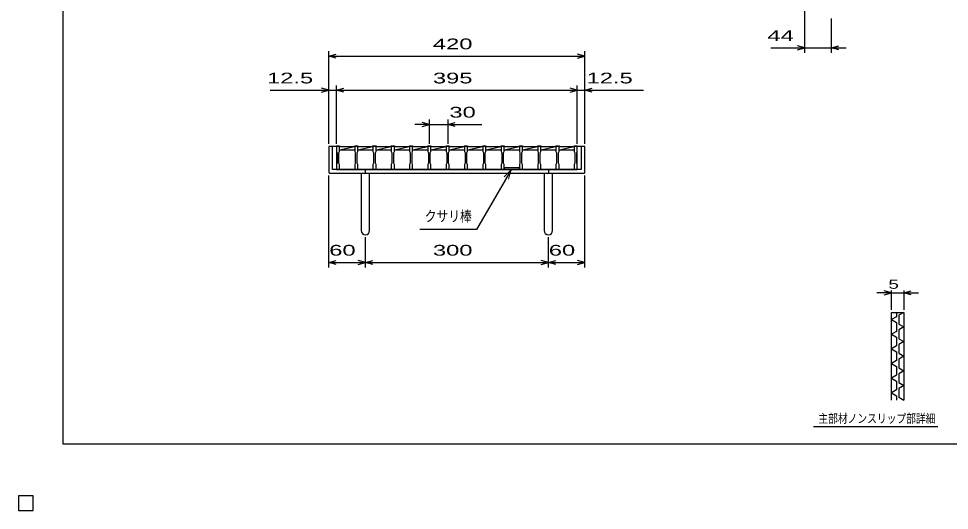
# Model space of a CAD drawing. Units: millimetres, scale not verified. Extents: x -1456 to 1385, y -1026 to 843.
# Drawn here: x -1456 to 70, y -1026 to -220 of the extents above; entities that cross this region are included whole.
import ezdxf
from ezdxf.enums import TextEntityAlignment as Align

# ---------------------------------------------------------------- set-up
doc = ezdxf.new("R2010")
doc.units = ezdxf.units.MM
doc.header["$LTSCALE"] = 8
for name, color, linetype, lineweight in [('0_2', 150, 'Continuous', 25), ('16', 3, 'Continuous', 25), ('19', 6, 'Continuous', 25), ('22', 4, 'Continuous', 25), ('24', 2, 'Continuous', 25), ('32', 4, 'Continuous', 25)]:
    doc.layers.add(name, color=color, linetype=linetype, lineweight=lineweight)
doc.styles.add('ベクトル', font='')
doc.styles.get('ベクトル').set_extended_font_data('ベクトル')

msp = doc.modelspace()

# ---------------------------------------------------------------- linework, layer by layer
at = {"layer": '0_2'}
for p, q in [((-1383.2, -917.2), (-1383.2, 842.8)), ((1384.8, -917.2), (-1383.2, -917.2)), ((-1432, -1002), (-1456, -1002)), ((-1456, -1002), (-1456, -1026)), ((-1432, -1002), (-1456, -1002)), ((-1456, -1002), (-1456, -1026)), ((-1432, -1002), (-1456, -1002)), ((-1456, -1002), (-1456, -1026)), ((-1432, -1002), (-1456, -1002)), ((-1456, -1002), (-1456, -1026)), ((-1432, -1002), (-1456, -1002)), ((-1456, -1002), (-1456, -1026)), ((-1432, -1026), (-1432, -1002)), ((-1432, -1026), (-1432, -1002)), ((-1432, -1026), (-1432, -1002)), ((-1432, -1026), (-1432, -1002)), ((-1432, -1026), (-1432, -1002)), ((-1456, -1026), (-1432, -1026)), ((-1456, -1026), (-1432, -1026)), ((-1456, -1026), (-1432, -1026)), ((-1456, -1026), (-1432, -1026)), ((-1456, -1026), (-1432, -1026))]:
    msp.add_line(p, q, dxfattribs=at)
at = {"layer": '16'}
for p, q in [((-935, -429), (-935, -428.3)), ((-935, -428.3), (-930, -428.3)), ((-935, -429), (-935, -437.5)), ((-930, -429), (-935, -429)), ((-935, -429), (-935, -467)), ((-935, -437.5), (-934, -439.5)), ((-934, -439.5), (-934, -456.5)), ((-931, -439.5), (-930, -437.5)), ((-931, -456.5), (-931, -439.5)), ((-930, -428.3), (-930, -429)), ((-930, -437.5), (-930, -429)), ((-930, -429), (-905, -429)), ((-930, -434.5), (-905, -429)), ((-930, -434.5), (-905, -434.5)), ((-905, -429), (-905, -428.3)), ((-905, -428.3), (-900, -428.3)), ((-905, -429), (-905, -437.5)), ((-900, -429), (-905, -429)), ((-905, -437.5), (-904, -439.5)), ((-904, -439.5), (-904, -456.5)), ((-901, -439.5), (-900, -437.5)), ((-901, -456.5), (-901, -439.5)), ((-900, -428.3), (-900, -429)), ((-900, -437.5), (-900, -429)), ((-900, -429), (-875, -429)), ((-900, -434.5), (-875, -429)), ((-900, -434.5), (-875, -434.5)), ((-875, -429), (-875, -428.3)), ((-875, -428.3), (-870, -428.3)), ((-875, -429), (-875, -437.5)), ((-870, -429), (-875, -429)), ((-875, -437.5), (-874, -439.5)), ((-874, -439.5), (-874, -456.5)), ((-871, -439.5), (-870, -437.5)), ((-871, -456.5), (-871, -439.5)), ((-870, -428.3), (-870, -429)), ((-870, -437.5), (-870, -429)), ((-870, -429), (-845, -429)), ((-870, -434.5), (-845, -429)), ((-870, -434.5), (-845, -434.5)), ((-845, -429), (-845, -428.3)), ((-845, -428.3), (-840, -428.3)), ((-845, -429), (-845, -437.5)), ((-840, -429), (-845, -429)), ((-845, -437.5), (-844, -439.5)), ((-844, -439.5), (-844, -456.5)), ((-841, -439.5), (-840, -437.5)), ((-841, -456.5), (-841, -439.5)), ((-840, -428.3), (-840, -429)), ((-840, -437.5), (-840, -429)), ((-840, -429), (-815, -429)), ((-840, -434.5), (-815, -429)), ((-840, -434.5), (-815, -434.5)), ((-815, -429), (-815, -428.3)), ((-815, -428.3), (-810, -428.3)), ((-815, -429), (-815, -437.5)), ((-810, -429), (-815, -429)), ((-815, -437.5), (-814, -439.5)), ((-814, -439.5), (-814, -456.5)), ((-811, -439.5), (-810, -437.5)), ((-811, -456.5), (-811, -439.5)), ((-810, -428.3), (-810, -429)), ((-810, -437.5), (-810, -429)), ((-810, -429), (-785, -429)), ((-810, -434.5), (-785, -429)), ((-810, -434.5), (-785, -434.5)), ((-785, -429), (-785, -428.3)), ((-785, -428.3), (-780, -428.3)), ((-785, -429), (-785, -437.5)), ((-780, -429), (-785, -429)), ((-785, -437.5), (-784, -439.5)), ((-784, -439.5), (-784, -456.5)), ((-781, -439.5), (-780, -437.5)), ((-781, -456.5), (-781, -439.5)), ((-780, -428.3), (-780, -429)), ((-780, -437.5), (-780, -429)), ((-780, -429), (-755, -429)), ((-780, -434.5), (-755, -429)), ((-780, -434.5), (-755, -434.5)), ((-755, -429), (-755, -428.3)), ((-755, -428.3), (-750, -428.3)), ((-755, -429), (-755, -437.5)), ((-750, -429), (-755, -429)), ((-755, -437.5), (-754, -439.5)), ((-754, -439.5), (-754, -456.5)), ((-751, -439.5), (-750, -437.5)), ((-751, -456.5), (-751, -439.5)), ((-750, -428.3), (-750, -429)), ((-750, -437.5), (-750, -429)), ((-750, -429), (-725, -429)), ((-750, -434.5), (-725, -429)), ((-750, -434.5), (-725, -434.5)), ((-725, -429), (-725, -428.3)), ((-725, -428.3), (-720, -428.3)), ((-725, -429), (-725, -437.5)), ((-720, -429), (-725, -429)), ((-725, -437.5), (-724, -439.5)), ((-724, -439.5), (-724, -456.5)), ((-721, -439.5), (-720, -437.5)), ((-721, -456.5), (-721, -439.5)), ((-720, -428.3), (-720, -429)), ((-720, -437.5), (-720, -429)), ((-720, -429), (-695, -429)), ((-720, -434.5), (-695, -429)), ((-720, -434.5), (-695, -434.5)), ((-695, -429), (-695, -428.3)), ((-695, -428.3), (-690, -428.3)), ((-695, -429), (-695, -437.5)), ((-690, -429), (-695, -429)), ((-695, -437.5), (-694, -439.5)), ((-694, -439.5), (-694, -456.5)), ((-691, -439.5), (-690, -437.5)), ((-691, -456.5), (-691, -439.5)), ((-690, -428.3), (-690, -429)), ((-690, -437.5), (-690, -429)), ((-690, -429), (-665, -429)), ((-690, -434.5), (-665, -429)), ((-690, -434.5), (-665, -434.5)), ((-665, -429), (-665, -428.3)), ((-665, -428.3), (-660, -428.3)), ((-665, -429), (-665, -437.5)), ((-660, -429), (-665, -429)), ((-665, -437.5), (-664, -439.5)), ((-664, -439.5), (-664, -456.5)), ((-661, -439.5), (-660, -437.5)), ((-661, -456.5), (-661, -439.5)), ((-660, -428.3), (-660, -429)), ((-660, -437.5), (-660, -429)), ((-660, -429), (-635, -429)), ((-660, -434.5), (-635, -429)), ((-660, -434.5), (-635, -434.5)), ((-635, -429), (-635, -428.3)), ((-635, -428.3), (-630, -428.3)), ((-635, -429), (-635, -437.5)), ((-630, -429), (-635, -429)), ((-635, -437.5), (-634, -439.5)), ((-634, -439.5), (-634, -456.5)), ((-631, -439.5), (-630, -437.5)), ((-631, -456.5), (-631, -439.5)), ((-630, -428.3), (-630, -429)), ((-630, -437.5), (-630, -429)), ((-630, -429), (-605, -429)), ((-630, -434.5), (-605, -429)), ((-630, -434.5), (-605, -434.5)), ((-605, -429), (-605, -428.3)), ((-605, -428.3), (-600, -428.3)), ((-605, -429), (-605, -437.5)), ((-600, -429), (-605, -429)), ((-605, -437.5), (-604, -439.5)), ((-604, -439.5), (-604, -456.5)), ((-601, -439.5), (-600, -437.5)), ((-601, -456.5), (-601, -439.5)), ((-600, -428.3), (-600, -429)), ((-600, -437.5), (-600, -429)), ((-600, -429), (-575, -429)), ((-600, -434.5), (-575, -429)), ((-600, -434.5), (-575, -434.5)), ((-575, -429), (-575, -428.3)), ((-575, -428.3), (-570, -428.3)), ((-575, -429), (-575, -437.5)), ((-570, -429), (-575, -429)), ((-575, -437.5), (-574, -439.5)), ((-574, -439.5), (-574, -456.5)), ((-571, -439.5), (-570, -437.5)), ((-571, -456.5), (-571, -439.5)), ((-570, -428.3), (-570, -429)), ((-570, -437.5), (-570, -429)), ((-570, -429), (-545, -429)), ((-570, -434.5), (-545, -429)), ((-570, -434.5), (-545, -434.5)), ((-545, -429), (-545, -428.3)), ((-545, -428.3), (-540, -428.3)), ((-545, -429), (-545, -437.5)), ((-540, -429), (-545, -429)), ((-545, -437.5), (-544, -439.5)), ((-544, -439.5), (-544, -456.5)), ((-541, -439.5), (-540, -437.5)), ((-541, -456.5), (-541, -439.5)), ((-540, -428.3), (-540, -429)), ((-540, -437.5), (-540, -429)), ((-540, -467), (-540, -429)), ((-934, -456.5), (-935, -458.5)), ((-930, -458.5), (-931, -456.5)), ((-904, -456.5), (-905, -458.5)), ((-900, -458.5), (-901, -456.5)), ((-874, -456.5), (-875, -458.5)), ((-870, -458.5), (-871, -456.5)), ((-844, -456.5), (-845, -458.5)), ((-840, -458.5), (-841, -456.5)), ((-814, -456.5), (-815, -458.5)), ((-810, -458.5), (-811, -456.5)), ((-784, -456.5), (-785, -458.5)), ((-780, -458.5), (-781, -456.5)), ((-754, -456.5), (-755, -458.5)), ((-750, -458.5), (-751, -456.5)), ((-724, -456.5), (-725, -458.5)), ((-720, -458.5), (-721, -456.5)), ((-694, -456.5), (-695, -458.5)), ((-690, -458.5), (-691, -456.5)), ((-664, -456.5), (-665, -458.5)), ((-660, -458.5), (-661, -456.5)), ((-634, -456.5), (-635, -458.5)), ((-630, -458.5), (-631, -456.5)), ((-604, -456.5), (-605, -458.5)), ((-600, -458.5), (-601, -456.5)), ((-574, -456.5), (-575, -458.5)), ((-570, -458.5), (-571, -456.5)), ((-544, -456.5), (-545, -458.5)), ((-540, -458.5), (-541, -456.5)), ((-935, -458.5), (-935, -467)), ((-935, -467), (-930, -467)), ((-930, -467), (-930, -458.5)), ((-930, -467), (-905, -467)), ((-905, -458.5), (-905, -467)), ((-905, -467), (-900, -467)), ((-900, -467), (-900, -458.5)), ((-900, -467), (-875, -467)), ((-875, -458.5), (-875, -467)), ((-875, -467), (-870, -467)), ((-870, -467), (-870, -458.5)), ((-870, -467), (-845, -467)), ((-845, -458.5), (-845, -467)), ((-845, -467), (-840, -467)), ((-840, -467), (-840, -458.5)), ((-840, -467), (-815, -467)), ((-815, -458.5), (-815, -467)), ((-815, -467), (-810, -467)), ((-810, -467), (-810, -458.5)), ((-810, -467), (-785, -467)), ((-785, -458.5), (-785, -467)), ((-785, -467), (-780, -467)), ((-780, -467), (-780, -458.5)), ((-780, -467), (-755, -467)), ((-755, -458.5), (-755, -467)), ((-755, -467), (-750, -467)), ((-750, -467), (-750, -458.5)), ((-750, -467), (-725, -467)), ((-725, -458.5), (-725, -467)), ((-725, -467), (-720, -467)), ((-720, -467), (-720, -458.5)), ((-720, -467), (-695, -467)), ((-695, -458.5), (-695, -467)), ((-695, -467), (-690, -467)), ((-690, -467), (-690, -458.5)), ((-690, -467), (-665, -467)), ((-665, -458.5), (-665, -467)), ((-665, -467), (-660, -467)), ((-660, -467), (-660, -458.5)), ((-660, -467), (-635, -467)), ((-635, -458.5), (-635, -467)), ((-635, -467), (-630, -467)), ((-630, -467), (-630, -458.5)), ((-630, -467), (-605, -467)), ((-605, -458.5), (-605, -467)), ((-605, -467), (-600, -467)), ((-600, -467), (-600, -458.5)), ((-600, -467), (-575, -467)), ((-575, -458.5), (-575, -467)), ((-575, -467), (-570, -467)), ((-570, -467), (-570, -458.5)), ((-570, -467), (-545, -467)), ((-545, -458.5), (-545, -467)), ((-545, -467), (-540, -467)), ((-540, -467), (-540, -458.5)), ((-1432, -1002), (-1456, -1002)), ((-1456, -1002), (-1456, -1026)), ((-1432, -1002), (-1456, -1002)), ((-1456, -1002), (-1456, -1026)), ((-1432, -1002), (-1456, -1002)), ((-1456, -1002), (-1456, -1026)), ((-1432, -1002), (-1456, -1002)), ((-1456, -1002), (-1456, -1026)), ((-1432, -1002), (-1456, -1002)), ((-1456, -1002), (-1456, -1026)), ((-1432, -1026), (-1432, -1002)), ((-1432, -1026), (-1432, -1002)), ((-1432, -1026), (-1432, -1002)), ((-1432, -1026), (-1432, -1002)), ((-1432, -1026), (-1432, -1002)), ((-1456, -1026), (-1432, -1026)), ((-1456, -1026), (-1432, -1026)), ((-1456, -1026), (-1432, -1026)), ((-1456, -1026), (-1432, -1026)), ((-1456, -1026), (-1432, -1026))]:
    msp.add_line(p, q, dxfattribs=at)
at = {"layer": '19'}
for p, q in [((-935, -429), (-947.5, -429)), ((-947.5, -429), (-947.5, -472)), ((-935, -429), (-947.5, -429)), ((-947.5, -429), (-947.5, -472)), ((-941.5, -467), (-941.5, -429)), ((-941.5, -467), (-941.5, -429)), ((-527.5, -429), (-540, -429)), ((-527.5, -429), (-540, -429)), ((-533.5, -429), (-533.5, -467)), ((-533.5, -429), (-533.5, -467)), ((-527.5, -472), (-527.5, -429)), ((-527.5, -472), (-527.5, -429)), ((-947.5, -472), (-946.5, -473)), ((-947.5, -472), (-946.5, -473)), ((-946.5, -473), (-528.5, -473)), ((-946.5, -473), (-528.5, -473)), ((-533.5, -467), (-941.5, -467)), ((-533.5, -467), (-941.5, -467)), ((-894.5, -473), (-894.5, -567)), ((-894.5, -473), (-894.5, -567)), ((-887.5, -473), (-887.5, -467)), ((-887.5, -473), (-887.5, -467)), ((-880.5, -567), (-880.5, -473)), ((-880.5, -567), (-880.5, -473)), ((-594.5, -473), (-594.5, -567)), ((-594.5, -473), (-594.5, -567)), ((-587.5, -467), (-587.5, -473)), ((-587.5, -467), (-587.5, -473)), ((-580.5, -567), (-580.5, -473)), ((-580.5, -567), (-580.5, -473)), ((-528.5, -473), (-527.5, -472)), ((-528.5, -473), (-527.5, -472))]:
    msp.add_line(p, q, dxfattribs=at)
at = {"layer": '19', "color": 4}
for p, q in [((-648.62, -467.529), (-705.231, -565.583)), ((-705.231, -565.583), (-798.031, -565.583))]:
    msp.add_line(p, q, dxfattribs=at)
at = {"layer": '19', "color": 3}
for p, q in [((-635, -464), (-660, -464)), ((-660, -464), (-660, -467)), ((-660, -467), (-635, -467)), ((-635, -467), (-635, -464))]:
    msp.add_line(p, q, dxfattribs=at)
at = {"layer": '19', "color": 4, "lineweight": 13}
for p, q in [((-648.62, -467.529), (-659.933, -478.842)), ((-652.761, -482.983), (-648.62, -467.529))]:
    msp.add_line(p, q, dxfattribs=at)
at = {"layer": '19'}
for centre in [(-887.5, -567), (-887.5, -567), (-587.5, -567), (-587.5, -567)]:
    msp.add_arc(centre, 7, 180, 0, dxfattribs=at)
at = {"layer": '22'}
for p, q in [((-167, -275.5), (-167, -91.5)), ((-123, -275.5), (-123, -219.504)), ((-947.5, -425), (-947.5, -273)), ((-527.5, -425), (-527.5, -273)), ((-223, -267.5), (-167, -267.5)), ((-167, -267.5), (-179, -264.3)), ((-179, -270.7), (-167, -267.5)), ((-167, -267.5), (-123, -267.5)), ((-123, -267.5), (-111, -264.3)), ((-111, -270.7), (-123, -267.5)), ((-123, -267.5), (-99, -267.5)), ((-947.5, -281), (-935.5, -277.8)), ((-935.5, -284.2), (-947.5, -281)), ((-947.5, -281), (-527.5, -281)), ((-527.5, -281), (-539.5, -277.8)), ((-539.5, -284.2), (-527.5, -281)), ((-947.5, -337), (-959.5, -333.8)), ((-947.5, -425), (-947.5, -329)), ((-935, -425), (-935, -329)), ((-935, -337), (-923, -333.8)), ((-540, -337), (-552, -333.8)), ((-540, -425), (-540, -329)), ((-527.5, -425), (-527.5, -329)), ((-527.5, -337), (-515.5, -333.8)), ((-1043.5, -337), (-947.5, -337)), ((-959.5, -340.2), (-947.5, -337)), ((-947.5, -337), (-935, -337)), ((-923, -340.2), (-935, -337)), ((-935, -337), (-540, -337)), ((-552, -340.2), (-540, -337)), ((-540, -337), (-527.5, -337)), ((-515.5, -340.2), (-527.5, -337)), ((-527.5, -337), (-431.5, -337)), ((-782.5, -393), (-806.5, -393)), ((-782.5, -393), (-794.5, -389.8)), ((-794.5, -396.2), (-782.5, -393)), ((-782.5, -425), (-782.5, -385)), ((-782.5, -393), (-752.5, -393)), ((-752.5, -385), (-752.5, -425)), ((-752.5, -393), (-740.5, -389.8)), ((-740.5, -396.2), (-752.5, -393)), ((-752.5, -393), (-696.5, -393)), ((-947.5, -627.4), (-947.5, -477)), ((-527.5, -627.4), (-527.5, -477)), ((-887.5, -627.4), (-887.5, -577.8)), ((-587.5, -627.4), (-587.5, -577.8)), ((-947.5, -619.4), (-935.5, -616.2)), ((-935.5, -622.6), (-947.5, -619.4)), ((-947.5, -619.4), (-887.5, -619.4)), ((-887.5, -619.4), (-899.5, -616.2)), ((-899.5, -622.6), (-887.5, -619.4)), ((-887.5, -619.4), (-875.5, -616.2)), ((-875.5, -622.6), (-887.5, -619.4)), ((-887.5, -619.4), (-587.5, -619.4)), ((-587.5, -619.4), (-599.5, -616.2)), ((-599.5, -622.6), (-587.5, -619.4)), ((-587.5, -619.4), (-575.5, -616.2)), ((-575.5, -622.6), (-587.5, -619.4)), ((-587.5, -619.4), (-527.5, -619.4)), ((-527.5, -619.4), (-539.5, -616.2)), ((-539.5, -622.6), (-527.5, -619.4))]:
    msp.add_line(p, q, dxfattribs=at)
at = {"layer": '22', "color": 2}
for p, q in [((-1432, -1002), (-1456, -1002)), ((-1456, -1002), (-1456, -1026)), ((-1432, -1002), (-1456, -1002)), ((-1456, -1002), (-1456, -1026)), ((-1432, -1002), (-1456, -1002)), ((-1456, -1002), (-1456, -1026)), ((-1432, -1026), (-1432, -1002)), ((-1432, -1026), (-1432, -1002)), ((-1432, -1026), (-1432, -1002)), ((-1456, -1026), (-1432, -1026)), ((-1456, -1026), (-1432, -1026)), ((-1456, -1026), (-1432, -1026))]:
    msp.add_line(p, q, dxfattribs=at)
at = {"layer": '24', "color": 4}
for p, q in [((-1432, -1002), (-1456, -1002)), ((-1456, -1002), (-1456, -1026)), ((-1432, -1002), (-1456, -1002)), ((-1456, -1002), (-1456, -1026)), ((-1432, -1002), (-1456, -1002)), ((-1456, -1002), (-1456, -1026)), ((-1432, -1026), (-1432, -1002)), ((-1432, -1026), (-1432, -1002)), ((-1432, -1026), (-1432, -1002)), ((-1456, -1026), (-1432, -1026)), ((-1456, -1026), (-1432, -1026)), ((-1456, -1026), (-1432, -1026))]:
    msp.add_line(p, q, dxfattribs=at)
at = {"layer": '32'}
for p, q in [((-24.8, -669.2), (-48.8, -669.2)), ((-24.8, -669.2), (-36.8, -666)), ((-36.8, -672.4), (-24.8, -669.2)), ((-24.8, -697.2), (-24.8, -665.2)), ((-24.8, -669.2), (-4.8, -669.2)), ((-4.8, -665.2), (-4.8, -697.2)), ((-4.8, -669.2), (7.2, -666)), ((7.2, -672.4), (-4.8, -669.2)), ((-4.8, -669.2), (19.2, -669.2)), ((-24.8, -701.2), (-4.8, -701.2)), ((-24.8, -845.2), (-24.8, -701.2)), ((-16.8, -701.2), (-16.8, -708.4)), ((-4.8, -701.2), (-12.8, -706)), ((-4.8, -701.2), (-4.8, -845.2)), ((-16.8, -708.4), (-24.8, -713.2)), ((-24.8, -713.2), (-16.8, -718)), ((-12.8, -706), (-12.8, -720.4)), ((-16.8, -732.4), (-24.8, -737.2)), ((-16.8, -718), (-16.8, -732.4)), ((-12.8, -720.4), (-4.8, -725.2)), ((-4.8, -725.2), (-12.8, -730)), ((-12.8, -730), (-12.8, -744.4)), ((-24.8, -737.2), (-16.8, -742)), ((-16.8, -742), (-16.8, -756.4)), ((-12.8, -744.4), (-4.8, -749.2)), ((-16.8, -756.4), (-24.8, -761.2)), ((-24.8, -761.2), (-16.8, -766)), ((-4.8, -749.2), (-12.8, -754)), ((-12.8, -754), (-12.8, -768.4)), ((-16.8, -766), (-16.8, -780.4)), ((-12.8, -768.4), (-4.8, -773.2)), ((-4.8, -773.2), (-12.8, -778)), ((-12.8, -778), (-12.8, -792.4)), ((-16.8, -780.4), (-24.8, -785.2)), ((-24.8, -785.2), (-16.8, -790)), ((-16.8, -790), (-16.8, -804.4)), ((-12.8, -792.4), (-4.8, -797.2)), ((-16.8, -804.4), (-24.8, -809.2)), ((-4.8, -797.2), (-12.8, -802)), ((-12.8, -802), (-12.8, -816.4)), ((-24.8, -809.2), (-16.8, -814)), ((-16.8, -814), (-16.8, -828.4)), ((-12.8, -816.4), (-4.8, -821.2)), ((-4.8, -821.2), (-12.8, -826)), ((-16.8, -828.4), (-24.8, -833.2)), ((-24.8, -833.2), (-16.8, -838)), ((-16.8, -838), (-16.8, -845.2)), ((-12.8, -826), (-12.8, -840.4)), ((-12.8, -840.4), (-4.8, -845.2)), ((51.2, -889.2), (-152.8, -889.2)), ((-1432, -1002), (-1456, -1002)), ((-1456, -1002), (-1456, -1026)), ((-1432, -1002), (-1456, -1002)), ((-1456, -1002), (-1456, -1026)), ((-1432, -1002), (-1456, -1002)), ((-1456, -1002), (-1456, -1026)), ((-1432, -1002), (-1456, -1002)), ((-1456, -1002), (-1456, -1026)), ((-1432, -1002), (-1456, -1002)), ((-1456, -1002), (-1456, -1026)), ((-1432, -1026), (-1432, -1002)), ((-1432, -1026), (-1432, -1002)), ((-1432, -1026), (-1432, -1002)), ((-1432, -1026), (-1432, -1002)), ((-1432, -1026), (-1432, -1002)), ((-1456, -1026), (-1432, -1026)), ((-1456, -1026), (-1432, -1026)), ((-1456, -1026), (-1432, -1026)), ((-1456, -1026), (-1432, -1026)), ((-1456, -1026), (-1432, -1026))]:
    msp.add_line(p, q, dxfattribs=at)

# ---------------------------------------------------------------- texts
at = {"layer": '19', "color": 2, "style": 'ベクトル', "width": 0.8}
msp.add_text('クサリ棒', height=17.6, dxfattribs=at).set_placement((-713.231, -557.583), align=Align.BOTTOM_RIGHT)
at = {"layer": '22', "color": 2, "style": 'ベクトル', "width": 1.65}
for s, p in [(' 44 ', (-239, -247.5)), (' 420 ', (-787.5, -261)), (' 12.5 ', (-1059.5, -317)), (' 395 ', (-787.5, -317)), (' 12.5 ', (-535.5, -317)), (' 30 ', (-760.5, -373)), (' 60 ', (-957.5, -599.4)), (' 300 ', (-787.5, -599.4)), (' 60 ', (-597.5, -599.4))]:
    msp.add_text(s, height=17.6, dxfattribs=at).set_placement(p, align=Align.MIDDLE_LEFT)
at = {"layer": '32', "color": 2, "style": 'ベクトル'}
for s, width, p in [(' 5 ', 1.6, (-38.8, -655.2)), ('主部材ノンスリップ部詳細', 0.8, (-144.8, -875.2))]:
    msp.add_text(s, height=14.66, dxfattribs=dict(at, width=width)).set_placement(p, align=Align.MIDDLE_LEFT)

doc.saveas('drawing.dxf')
